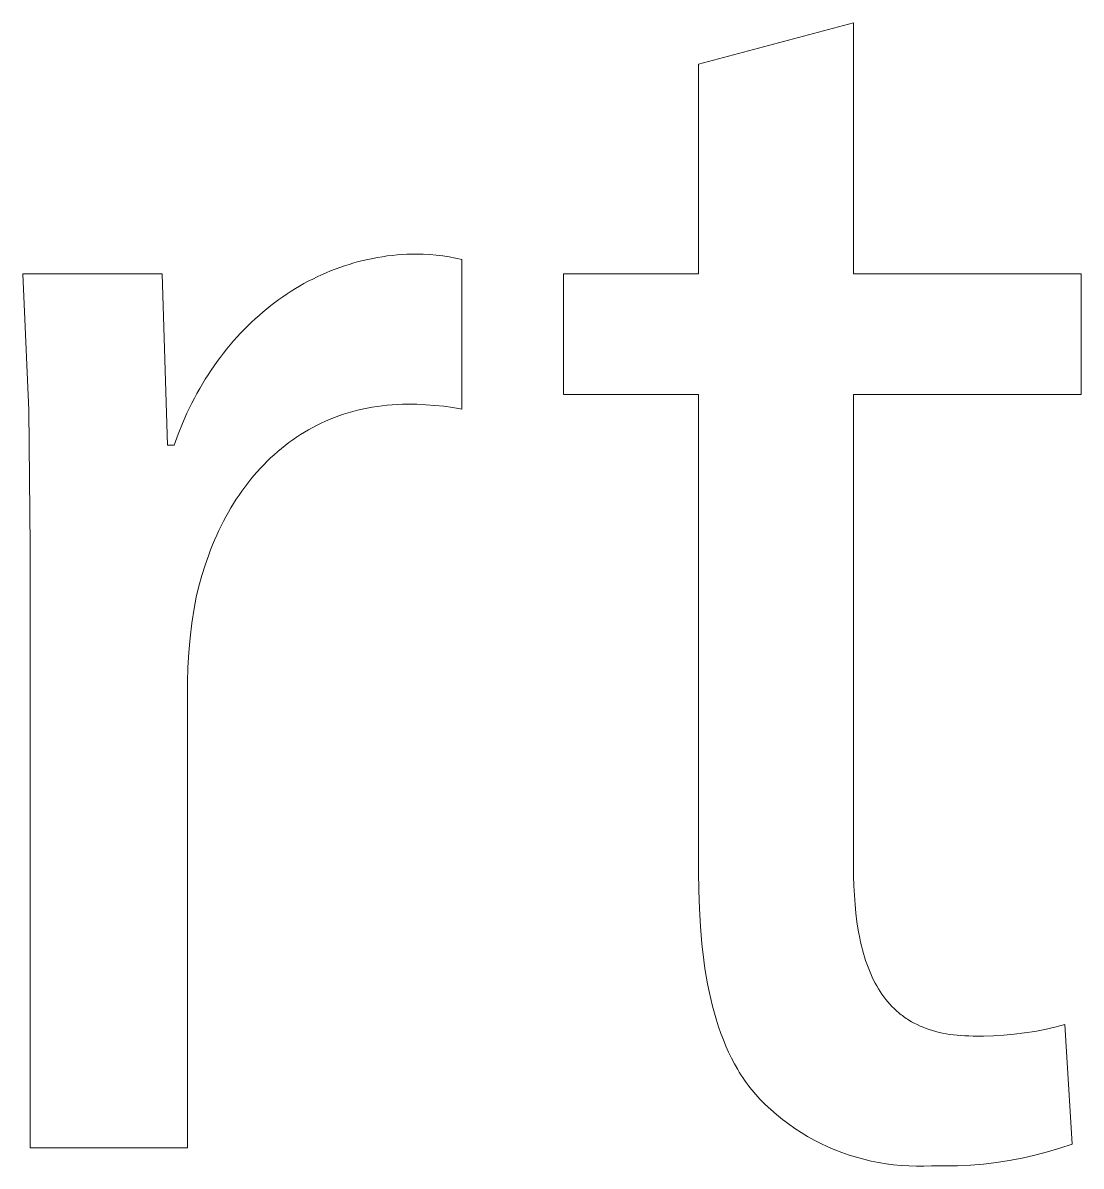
# Model space of a CAD drawing. Header units: millimetres. Extents: x 4001 to 9794, y -321 to 3726.
# Drawn here: x 8301.91 to 8335.9, y -224.93 to -188.21 of the extents above; entities that cross this region are included whole.
import ezdxf

# ---------------------------------------------------------------- set-up
doc = ezdxf.new("R2010")
doc.units = ezdxf.units.MM
doc.header["$MEASUREMENT"] = 0
doc.layers.add('Domyślny', color=7, linetype='Continuous', true_color=0x000000)

msp = doc.modelspace()

# ---------------------------------------------------------------- linework, layer by layer
at = {"layer": 'Domyślny', "color": 18, "lineweight": 15, "true_color": 0x000000}
for p, q in [((8323.611, -189.544), (8328.588, -188.213)), ((8328.588, -188.213), (8328.588, -196.276)), ((8323.611, -196.276), (8323.611, -189.544)), ((8313.3, -195.749), (8313.455, -195.723)), ((8313.455, -195.723), (8313.611, -195.701)), ((8313.611, -195.701), (8313.768, -195.682)), ((8313.768, -195.682), (8313.926, -195.667)), ((8313.926, -195.667), (8314.084, -195.655)), ((8314.084, -195.655), (8314.243, -195.646)), ((8314.243, -195.646), (8314.402, -195.641)), ((8314.402, -195.641), (8314.562, -195.639)), ((8314.562, -195.639), (8314.77, -195.644)), ((8314.77, -195.644), (8314.979, -195.656)), ((8314.979, -195.656), (8315.186, -195.674)), ((8315.186, -195.674), (8315.394, -195.699)), ((8315.394, -195.699), (8315.6, -195.73)), ((8311.938, -196.123), (8312.085, -196.069)), ((8312.085, -196.069), (8312.234, -196.018)), ((8312.234, -196.018), (8312.384, -195.97)), ((8312.384, -195.97), (8312.534, -195.925)), ((8312.534, -195.925), (8312.686, -195.883)), ((8312.686, -195.883), (8312.838, -195.845)), ((8312.838, -195.845), (8312.991, -195.809)), ((8312.991, -195.809), (8313.145, -195.777)), ((8313.145, -195.777), (8313.3, -195.749)), ((8315.6, -195.73), (8315.805, -195.768)), ((8315.805, -195.768), (8316.009, -195.813)), ((8316.009, -195.813), (8316.009, -200.616)), ((8302.096, -200.653), (8301.908, -196.276)), ((8301.908, -196.276), (8306.383, -196.276)), ((8306.383, -196.276), (8306.557, -201.774)), ((8311.076, -196.513), (8311.217, -196.441)), ((8311.217, -196.441), (8311.359, -196.371)), ((8311.359, -196.371), (8311.502, -196.305)), ((8311.502, -196.305), (8311.646, -196.241)), ((8311.646, -196.241), (8311.791, -196.181)), ((8311.791, -196.181), (8311.938, -196.123)), ((8319.271, -200.153), (8319.271, -196.276)), ((8319.271, -196.276), (8323.611, -196.276)), ((8328.588, -196.276), (8335.898, -196.276)), ((8335.898, -196.276), (8335.898, -200.153)), ((8310.526, -196.832), (8310.661, -196.748)), ((8310.661, -196.748), (8310.798, -196.667)), ((8310.798, -196.667), (8310.936, -196.589)), ((8310.936, -196.589), (8311.076, -196.513)), ((8309.998, -197.198), (8310.128, -197.102)), ((8310.128, -197.102), (8310.259, -197.009)), ((8310.259, -197.009), (8310.392, -196.92)), ((8310.392, -196.92), (8310.526, -196.832)), ((8309.494, -197.607), (8309.618, -197.501)), ((8309.618, -197.501), (8309.743, -197.397)), ((8309.743, -197.397), (8309.87, -197.296)), ((8309.87, -197.296), (8309.998, -197.198)), ((8309.134, -197.943), (8309.252, -197.828)), ((8309.252, -197.828), (8309.372, -197.717)), ((8309.372, -197.717), (8309.494, -197.607)), ((8308.789, -198.302), (8308.902, -198.18)), ((8308.902, -198.18), (8309.017, -198.06)), ((8309.017, -198.06), (8309.134, -197.943)), ((8308.461, -198.684), (8308.569, -198.554)), ((8308.569, -198.554), (8308.678, -198.427)), ((8308.678, -198.427), (8308.789, -198.302)), ((8308.151, -199.089), (8308.252, -198.951)), ((8308.252, -198.951), (8308.356, -198.817)), ((8308.356, -198.817), (8308.461, -198.684)), ((8307.859, -199.515), (8307.954, -199.37)), ((8307.954, -199.37), (8308.051, -199.228)), ((8308.051, -199.228), (8308.151, -199.089)), ((8307.675, -199.811), (8307.766, -199.662)), ((8307.766, -199.662), (8307.859, -199.515)), ((8307.416, -200.272), (8307.5, -200.116)), ((8307.5, -200.116), (8307.587, -199.962)), ((8307.587, -199.962), (8307.675, -199.811)), ((8307.178, -200.753), (8307.335, -200.43)), ((8307.335, -200.43), (8307.416, -200.272)), ((8313.606, -200.493), (8313.443, -200.511)), ((8313.77, -200.48), (8313.606, -200.493)), ((8313.936, -200.47), (8313.77, -200.48)), ((8314.103, -200.464), (8313.936, -200.47)), ((8314.272, -200.462), (8314.103, -200.464)), ((8314.563, -200.465), (8314.272, -200.462)), ((8314.854, -200.477), (8314.563, -200.465)), ((8315.144, -200.499), (8314.854, -200.477)), ((8315.433, -200.529), (8315.144, -200.499)), ((8323.611, -200.153), (8319.271, -200.153)), ((8323.611, -215.47), (8323.611, -200.153)), ((8335.898, -200.153), (8328.588, -200.153)), ((8328.588, -200.153), (8328.588, -215.296)), ((8302.139, -205.034), (8302.096, -200.653)), ((8307.032, -201.085), (8307.178, -200.753)), ((8312.06, -200.833), (8311.915, -200.887)), ((8312.207, -200.783), (8312.06, -200.833)), ((8312.355, -200.737), (8312.207, -200.783)), ((8312.505, -200.693), (8312.355, -200.737)), ((8312.657, -200.654), (8312.505, -200.693)), ((8312.811, -200.618), (8312.657, -200.654)), ((8312.966, -200.586), (8312.811, -200.618)), ((8313.124, -200.557), (8312.966, -200.586)), ((8313.283, -200.532), (8313.124, -200.557)), ((8313.443, -200.511), (8313.283, -200.532)), ((8315.722, -200.568), (8315.433, -200.529)), ((8316.009, -200.616), (8315.722, -200.568)), ((8306.895, -201.425), (8307.032, -201.085)), ((8311.22, -201.206), (8311.087, -201.28)), ((8311.356, -201.136), (8311.22, -201.206)), ((8311.493, -201.068), (8311.356, -201.136)), ((8311.632, -201.005), (8311.493, -201.068)), ((8311.773, -200.944), (8311.632, -201.005)), ((8311.915, -200.887), (8311.773, -200.944)), ((8306.769, -201.774), (8306.895, -201.425)), ((8310.699, -201.52), (8310.574, -201.606)), ((8310.827, -201.437), (8310.699, -201.52)), ((8310.956, -201.357), (8310.827, -201.437)), ((8311.087, -201.28), (8310.956, -201.357)), ((8306.557, -201.774), (8306.769, -201.774)), ((8310.21, -201.883), (8310.093, -201.982)), ((8310.329, -201.788), (8310.21, -201.883)), ((8310.451, -201.696), (8310.329, -201.788)), ((8310.574, -201.606), (8310.451, -201.696)), ((8309.754, -202.294), (8309.645, -202.404)), ((8309.865, -202.187), (8309.754, -202.294)), ((8309.978, -202.083), (8309.865, -202.187)), ((8310.093, -201.982), (8309.978, -202.083)), ((8309.434, -202.633), (8309.331, -202.751)), ((8309.538, -202.517), (8309.434, -202.633)), ((8309.645, -202.404), (8309.538, -202.517)), ((8309.133, -202.995), (8309.038, -203.121)), ((8309.231, -202.872), (8309.133, -202.995)), ((8309.331, -202.751), (8309.231, -202.872)), ((8308.853, -203.381), (8308.764, -203.515)), ((8308.944, -203.25), (8308.853, -203.381)), ((8309.038, -203.121), (8308.944, -203.25)), ((8308.592, -203.79), (8308.51, -203.931)), ((8308.677, -203.651), (8308.592, -203.79)), ((8308.764, -203.515), (8308.677, -203.651)), ((8308.43, -204.074), (8308.353, -204.22)), ((8308.51, -203.931), (8308.43, -204.074)), ((8308.205, -204.518), (8308.134, -204.671)), ((8308.278, -204.368), (8308.205, -204.518)), ((8308.353, -204.22), (8308.278, -204.368)), ((8308.066, -204.826), (8308, -204.983)), ((8308.134, -204.671), (8308.066, -204.826)), ((8302.139, -224.343), (8302.139, -205.034)), ((8307.937, -205.142), (8307.876, -205.303)), ((8308, -204.983), (8307.937, -205.142)), ((8307.762, -205.631), (8307.658, -205.967)), ((8307.876, -205.303), (8307.762, -205.631)), ((8307.658, -205.967), (8307.563, -206.311)), ((8307.563, -206.311), (8307.479, -206.662)), ((8307.479, -206.662), (8307.405, -207.021)), ((8307.405, -207.021), (8307.336, -207.492)), ((8307.336, -207.492), (8307.28, -207.966)), ((8307.28, -207.966), (8307.237, -208.441)), ((8307.237, -208.441), (8307.208, -208.917)), ((8307.208, -208.917), (8307.193, -209.393)), ((8307.193, -209.393), (8307.193, -224.343)), ((8323.617, -216.079), (8323.611, -215.47)), ((8328.588, -215.296), (8328.591, -215.617)), ((8328.591, -215.617), (8328.599, -215.929)), ((8323.637, -216.669), (8323.617, -216.079)), ((8328.599, -215.929), (8328.615, -216.233)), ((8328.615, -216.233), (8328.636, -216.527)), ((8328.636, -216.527), (8328.664, -216.813)), ((8323.67, -217.24), (8323.637, -216.669)), ((8328.664, -216.813), (8328.699, -217.089)), ((8323.717, -217.792), (8323.67, -217.24)), ((8328.699, -217.089), (8328.74, -217.356)), ((8328.74, -217.356), (8328.789, -217.614)), ((8328.789, -217.614), (8328.815, -217.739)), ((8328.815, -217.739), (8328.844, -217.862)), ((8323.78, -218.324), (8323.717, -217.792)), ((8328.844, -217.862), (8328.874, -217.982)), ((8328.874, -217.982), (8328.907, -218.101)), ((8328.907, -218.101), (8328.941, -218.216)), ((8323.816, -218.582), (8323.78, -218.324)), ((8328.941, -218.216), (8328.977, -218.33)), ((8328.977, -218.33), (8329.015, -218.441)), ((8329.015, -218.441), (8329.054, -218.549)), ((8323.857, -218.836), (8323.816, -218.582)), ((8323.901, -219.084), (8323.857, -218.836)), ((8329.054, -218.549), (8329.096, -218.655)), ((8329.096, -218.655), (8329.14, -218.759)), ((8329.14, -218.759), (8329.185, -218.86)), ((8329.185, -218.86), (8329.233, -218.958)), ((8323.95, -219.327), (8323.901, -219.084)), ((8329.233, -218.958), (8329.283, -219.054)), ((8329.283, -219.054), (8329.334, -219.148)), ((8329.334, -219.148), (8329.388, -219.239)), ((8324.003, -219.565), (8323.95, -219.327)), ((8324.059, -219.798), (8324.003, -219.565)), ((8329.388, -219.239), (8329.444, -219.327)), ((8329.444, -219.327), (8329.501, -219.413)), ((8329.501, -219.413), (8329.561, -219.497)), ((8329.561, -219.497), (8329.623, -219.578)), ((8329.623, -219.578), (8329.687, -219.656)), ((8324.12, -220.025), (8324.059, -219.798)), ((8329.687, -219.656), (8329.754, -219.732)), ((8329.754, -219.732), (8329.822, -219.805)), ((8329.822, -219.805), (8329.893, -219.875)), ((8329.893, -219.875), (8329.966, -219.943)), ((8329.966, -219.943), (8330.041, -220.008)), ((8324.185, -220.247), (8324.12, -220.025)), ((8324.255, -220.464), (8324.185, -220.247)), ((8330.041, -220.008), (8330.079, -220.04)), ((8330.079, -220.04), (8330.118, -220.071)), ((8330.118, -220.071), (8330.157, -220.101)), ((8330.157, -220.101), (8330.198, -220.131)), ((8330.198, -220.131), (8330.238, -220.16)), ((8330.238, -220.16), (8330.279, -220.188)), ((8330.279, -220.188), (8330.321, -220.216)), ((8330.321, -220.216), (8330.364, -220.243)), ((8330.364, -220.243), (8330.45, -220.295)), ((8330.45, -220.295), (8330.539, -220.344)), ((8324.328, -220.676), (8324.255, -220.464)), ((8324.407, -220.882), (8324.328, -220.676)), ((8330.539, -220.344), (8330.63, -220.39)), ((8330.63, -220.39), (8330.724, -220.434)), ((8330.724, -220.434), (8330.82, -220.475)), ((8330.82, -220.475), (8330.918, -220.513)), ((8330.918, -220.513), (8331.019, -220.549)), ((8331.019, -220.549), (8331.122, -220.581)), ((8331.122, -220.581), (8331.228, -220.611)), ((8331.228, -220.611), (8331.336, -220.638)), ((8331.336, -220.638), (8331.447, -220.663)), ((8331.447, -220.663), (8331.56, -220.684)), ((8331.56, -220.684), (8331.676, -220.703)), ((8333.42, -220.727), (8333.75, -220.697)), ((8333.75, -220.697), (8334.079, -220.656)), ((8334.079, -220.656), (8334.407, -220.605)), ((8334.407, -220.605), (8334.733, -220.543)), ((8334.733, -220.543), (8335.056, -220.471)), ((8335.056, -220.471), (8335.378, -220.388)), ((8335.378, -220.388), (8335.609, -224.227)), ((8324.489, -221.082), (8324.407, -220.882)), ((8331.676, -220.703), (8331.795, -220.719)), ((8331.795, -220.719), (8331.916, -220.732)), ((8331.916, -220.732), (8332.039, -220.742)), ((8332.039, -220.742), (8332.166, -220.749)), ((8332.166, -220.749), (8332.295, -220.753)), ((8332.295, -220.753), (8332.426, -220.755)), ((8332.426, -220.755), (8332.758, -220.756)), ((8332.758, -220.756), (8333.089, -220.747)), ((8333.089, -220.747), (8333.42, -220.727)), ((8324.577, -221.278), (8324.489, -221.082)), ((8324.669, -221.467), (8324.577, -221.278)), ((8324.765, -221.651), (8324.669, -221.467)), ((8324.867, -221.83), (8324.765, -221.651)), ((8324.919, -221.917), (8324.867, -221.83)), ((8324.973, -222.002), (8324.919, -221.917)), ((8325.028, -222.087), (8324.973, -222.002)), ((8325.084, -222.17), (8325.028, -222.087)), ((8325.141, -222.251), (8325.084, -222.17)), ((8325.2, -222.331), (8325.141, -222.251)), ((8325.26, -222.409), (8325.2, -222.331)), ((8325.321, -222.487), (8325.26, -222.409)), ((8325.383, -222.562), (8325.321, -222.487)), ((8325.447, -222.636), (8325.383, -222.562)), ((8325.512, -222.709), (8325.447, -222.636)), ((8325.578, -222.78), (8325.512, -222.709)), ((8325.751, -222.953), (8325.578, -222.78)), ((8325.93, -223.119), (8325.751, -222.953)), ((8326.114, -223.28), (8325.93, -223.119)), ((8326.304, -223.433), (8326.114, -223.28)), ((8326.499, -223.58), (8326.304, -223.433)), ((8326.699, -223.721), (8326.499, -223.58)), ((8326.903, -223.854), (8326.699, -223.721)), ((8327.112, -223.98), (8326.903, -223.854)), ((8327.326, -224.099), (8327.112, -223.98)), ((8307.193, -224.343), (8302.139, -224.343)), ((8327.543, -224.211), (8327.326, -224.099)), ((8327.764, -224.314), (8327.543, -224.211)), ((8327.989, -224.411), (8327.764, -224.314)), ((8335.213, -224.36), (8334.813, -224.48)), ((8335.609, -224.227), (8335.213, -224.36)), ((8328.216, -224.499), (8327.989, -224.411)), ((8328.447, -224.579), (8328.216, -224.499)), ((8328.68, -224.652), (8328.447, -224.579)), ((8328.916, -224.716), (8328.68, -224.652)), ((8329.153, -224.772), (8328.916, -224.716)), ((8334.002, -224.677), (8333.591, -224.755)), ((8334.409, -224.586), (8334.002, -224.677)), ((8334.813, -224.48), (8334.409, -224.586)), ((8329.393, -224.82), (8329.153, -224.772)), ((8329.634, -224.86), (8329.393, -224.82)), ((8329.876, -224.891), (8329.634, -224.86)), ((8330.119, -224.914), (8329.876, -224.891)), ((8330.363, -224.929), (8330.119, -224.914)), ((8330.607, -224.935), (8330.363, -224.929)), ((8330.851, -224.932), (8330.607, -224.935)), ((8331.095, -224.922), (8330.851, -224.932)), ((8331.513, -224.93), (8331.095, -224.922)), ((8331.93, -224.923), (8331.513, -224.93)), ((8332.348, -224.903), (8331.93, -224.923)), ((8332.764, -224.868), (8332.348, -224.903)), ((8333.178, -224.819), (8332.764, -224.868)), ((8333.591, -224.755), (8333.178, -224.819))]:
    msp.add_line(p, q, dxfattribs=at)

doc.saveas('drawing.dxf')
